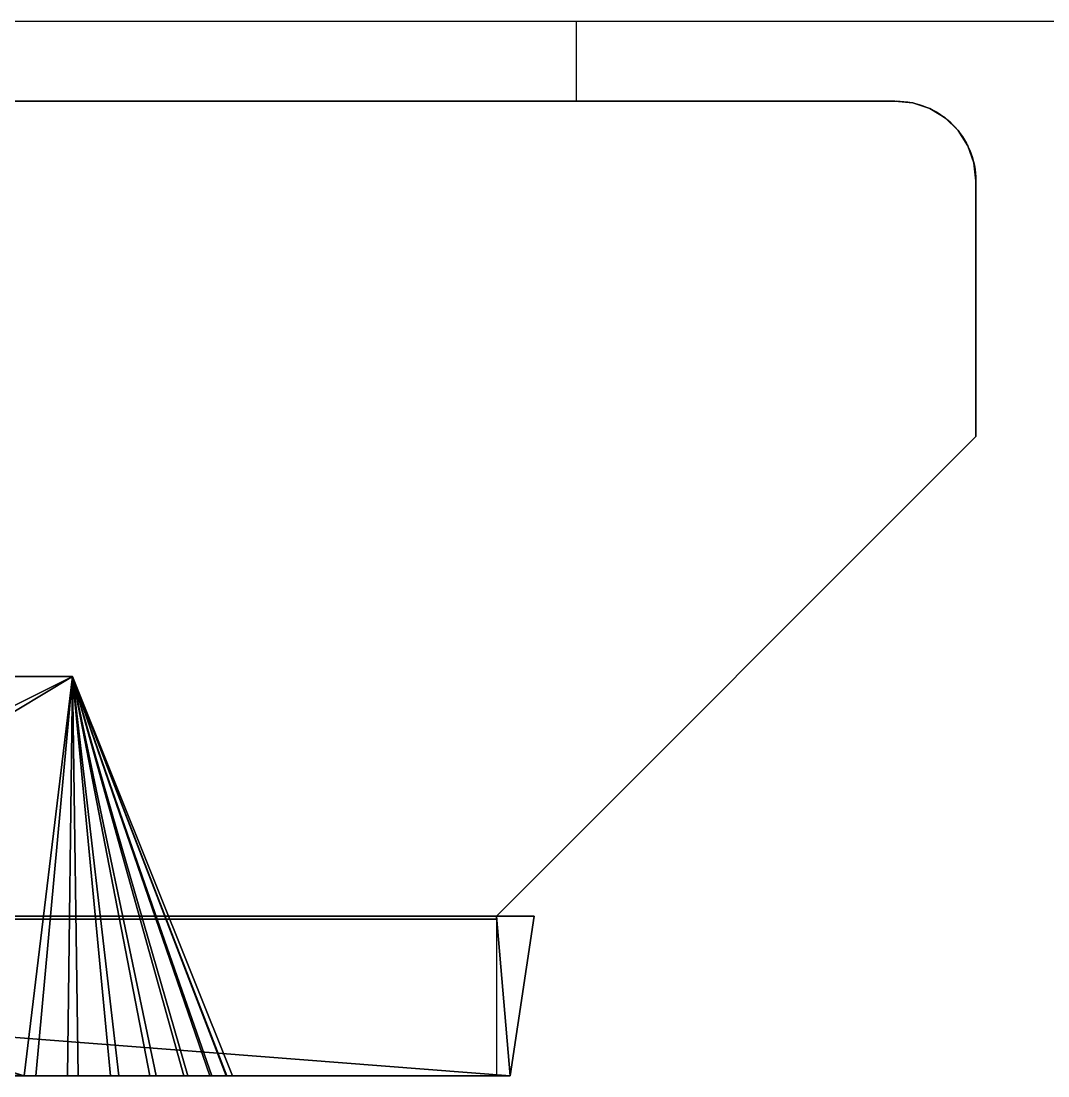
# Model space of a CAD drawing. Header units: millimetres. Extents: x 0 to 3205, y -1375 to 0.
# Drawn here: x 1918.3 to 1982.5, y -945 to -879 of the extents above; entities that cross this region are included whole.
import ezdxf

# ---------------------------------------------------------------- set-up
doc = ezdxf.new("R2010")
doc.units = ezdxf.units.MM
for name, color, linetype in [('IQ_200_2D', 1, 'Continuous'), ('IQ_200_3D', 1, 'Continuous'), ('IQ_204_2D', 7, 'Continuous'), ('IQ_204_3D', 7, 'Continuous')]:
    doc.layers.add(name, color=color, linetype=linetype)

msp = doc.modelspace()

# ---------------------------------------------------------------- linework, layer by layer
at = {"layer": 'IQ_200_2D'}
msp.add_lwpolyline([(3200, -50), (300, -50), (300, -845), (1507, -845), (1507, -879), (1993, -879), (1993, -845), (3200, -845), (3200, -50)], dxfattribs=at)
msp.add_lwpolyline([(1973, -883.999), (1973, -883.999, -0.414214), (1978, -888.999), (1978, -905), (1948, -935), (1948, -945), (1810, -945), (1810, -935), (1552, -935), (1522, -905), (1522, -889, -0.414213), (1527, -884), (1973, -883.999)], format="xyb", dxfattribs=at)
at = {"layer": 'IQ_200_3D'}
for points, invisible_edges in [([(1552, -935, 150), (1522, -905, 150), (1527, -884, 150), (1972.917, -884, 150)], 10), ([(1552, -935, 1785), (1972.917, -884, 1785), (1527, -884, 1785)], 13), ([(1972.917, -884, 150), (1948, -935, 150), (1552, -935, 150)], 13), ([(1552, -935, 1785), (1552, -935.2, 1785), (1948, -935, 1785), (1972.917, -884, 1785)], 14), ([(1972.917, -884, 150), (1978, -888.999, 150), (1978, -905, 150), (1948, -935, 150)], 9), ([(1978, -905, 1785), (1978, -888.999, 1785), (1972.917, -884, 1785), (1948, -935, 1785)], 6), ([(1974.043, -884.109, 1785), (1974.043, -884.109, 150), (1972.917, -884, 150), (1972.917, -884, 1785)], 1), ([(1972.917, -884, 150), (1974.043, -884.109, 150), (1975.116, -884.469, 150), (1978, -888.999, 150)], 12), ([(1978, -888.999, 1785), (1975.116, -884.469, 1785), (1974.043, -884.109, 1785), (1972.917, -884, 1785)], 9), ([(1975.116, -884.469, 1785), (1975.116, -884.469, 150), (1974.043, -884.109, 150), (1974.043, -884.109, 1785)], 5), ([(1976.08, -885.061, 1785), (1976.08, -885.061, 150), (1975.116, -884.469, 150), (1975.116, -884.469, 1785)], 5), ([(1975.116, -884.469, 150), (1976.08, -885.061, 150), (1976.887, -885.854, 150), (1978, -888.999, 150)], 12), ([(1978, -888.999, 1785), (1976.887, -885.854, 1785), (1976.08, -885.061, 1785), (1975.116, -884.469, 1785)], 9), ([(1976.887, -885.854, 1785), (1976.887, -885.854, 150), (1976.08, -885.061, 150), (1976.08, -885.061, 1785)], 5), ([(1977.494, -886.808, 1785), (1977.494, -886.808, 150), (1976.887, -885.854, 150), (1976.887, -885.854, 1785)], 5), ([(1976.887, -885.854, 150), (1977.494, -886.808, 150), (1977.872, -887.875, 150), (1978, -888.999, 150)], 8), ([(1977.494, -886.808, 1785), (1976.887, -885.854, 1785), (1978, -888.999, 1785), (1977.872, -887.875, 1785)], 2), ([(1977.872, -887.875, 1785), (1977.872, -887.875, 150), (1977.494, -886.808, 150), (1977.494, -886.808, 1785)], 5), ([(1978, -888.999, 150), (1977.872, -887.875, 150), (1977.872, -887.875, 1785), (1978, -888.999, 1785)], 2), ([(1978, -905, 1785), (1948, -935, 1785), (1948, -935, 1416.817), (1948, -935, 1313.071)], 8), ([(1978, -905, 150), (1978, -905, 1785), (1948, -935, 1142.99), (1948, -935, 150)], 2), ([(1948, -935, 1142.99), (1978, -905, 1785), (1948, -935, 1313.071)], 3), ([(1948, -935, 150), (1948, -935, 1142.99), (1819.98, -935, 1167.987), (1552, -935, 150)], 4), ([(1948, -935, 1785), (1552, -935.2, 1785), (1948, -935.2, 1785)], 1), ([(1622.404, -935.2, 1413.803), (1879.256, -935.2, 1413.803), (1948, -935.2, 1785), (1552, -935.2, 1785)], 11), ([(1948, -935, 1313.071), (1879.256, -935, 1413.803), (1843.911, -935, 1391.831), (1819.98, -935, 1288.074)], 5), ([(1948, -935, 1313.071), (1948, -935, 1416.817), (1889.815, -935, 1416.817), (1879.256, -935, 1413.803)], 12), ([(1948, -935.2, 1785), (1879.256, -935.2, 1413.803), (1882.568, -935.2, 1415.458)], 13), ([(1882.568, -935.2, 1415.458), (1886.128, -935.2, 1416.475), (1948, -935.2, 1785)], 14), ([(1889.815, -935.2, 1416.817), (1948, -935.2, 1785), (1886.128, -935.2, 1416.475)], 3), ([(1948, -935.2, 1416.817), (1948, -935.2, 1785), (1889.815, -935.2, 1416.817)], 2)]:
    msp.add_3dface(points, dxfattribs=dict(at, invisible_edges=invisible_edges))
for points in [[(1972.917, -884, 1785), (1972.917, -884, 150), (1527, -884, 150), (1527, -884, 1785)], [(1978, -905, 1785), (1978, -905, 150), (1978, -888.999, 150), (1978, -888.999, 1785)], [(1889.815, -935.2, 1416.817), (1889.815, -935, 1416.817), (1948, -935, 1416.817), (1948, -935.2, 1416.817)], [(1948, -935.2, 1416.817), (1948, -935, 1416.817), (1948, -935, 1785), (1948, -935.2, 1785)]]:
    msp.add_3dface(points, dxfattribs=at)
at = {"layer": 'IQ_204_2D'}
for p, q in [((1953, -884), (1953, -879)), ((1810, -935), (1948, -935))]:
    msp.add_line(p, q, dxfattribs=at)

# ---------------------------------------------------------------- meshes
at = {"layer": 'IQ_204_3D'}
mesh = msp.add_polyface(dxfattribs=at)
corners = [(1836.675, -920, 1264.403), (1921.472, -920, 1281.039), (1919.185, -945, 1290.781), (1881.934, -945, 1283.473), (1881.623, -944, 1283.004), (1873.538, -944, 1281.418), (1873.079, -945, 1281.735), (1831.496, -945, 1273.577)]
mesh.append_faces([[corners[k] for k in face] for face in [(4, 2, 3)]], dxfattribs={"vtx0": -1})
mesh.append_faces([[corners[k] for k in face] for face in [(1, 5, 0), (5, 1, 4), (2, 4, 1)]], dxfattribs={"vtx0": -1, "vtx1": -1})
mesh.append_faces([[corners[k] for k in face] for face in [(7, 0, 5)]], dxfattribs={"vtx1": -1, "vtx2": -1})
mesh.append_faces([[corners[k] for k in face] for face in [(5, 6, 7)]], dxfattribs={"vtx2": -1})
mesh = msp.add_polyface(dxfattribs=at)
corners = [(1836.675, -920, 1191.657), (1831.496, -945, 1182.484), (1918.45, -945, 1165.394), (1921.472, -920, 1174.991)]
mesh.append_faces([[corners[k] for k in face] for face in [(0, 1, 2), (2, 3, 0)]], dxfattribs={"vtx2": -1})
mesh = msp.add_polyface(dxfattribs=at)
corners = [(1836.675, -920, 1264.403), (1836.675, -920, 1191.657), (1921.472, -920, 1174.991), (1921.472, -920, 1281.039), (1908.812, -920, 1193.603), (1894.146, -920, 1189.554), (1878.993, -920, 1188.203), (1863.845, -920, 1189.591), (1849.204, -920, 1193.669), (1844.272, -920, 1207.019), (1841.786, -920, 1221.029), (1841.823, -920, 1235.256), (1844.382, -920, 1249.25), (1849.376, -920, 1262.56), (1863.979, -920, 1266.602), (1879.083, -920, 1267.97), (1894.189, -920, 1266.616), (1908.811, -920, 1262.583), (1913.785, -920, 1249.245), (1916.316, -920, 1235.226), (1916.318, -920, 1220.979), (1913.79, -920, 1206.956)]
mesh.append_faces([[corners[k] for k in face] for face in [(17, 3, 16), (5, 2, 4), (6, 2, 5), (8, 1, 7)]], dxfattribs={"vtx0": -1, "vtx1": -1})
mesh.append_faces([[corners[k] for k in face] for face in [(3, 17, 18), (3, 18, 19), (3, 19, 20, 2), (0, 11, 12), (0, 12, 13), (2, 20, 21), (1, 8, 9), (1, 9, 10), (2, 6, 7, 1)]], dxfattribs={"vtx0": -1, "vtx2": -1})
mesh.append_faces([[corners[k] for k in face] for face in [(15, 16, 3), (13, 14, 0), (21, 4, 2)]], dxfattribs={"vtx1": -1, "vtx2": -1})
mesh.append_faces([[corners[k] for k in face] for face in [(3, 0, 14, 15), (10, 11, 0, 1)]], dxfattribs={"vtx1": -1, "vtx3": -1})
mesh = msp.add_polyface(dxfattribs=at)
corners = [(1931.472, -945, 1175.987), (1921.472, -920, 1174.991), (1921.472, -920, 1174.991), (1921.472, -920, 1174.991), (1921.472, -920, 1174.991), (1921.472, -920, 1174.991), (1921.472, -920, 1174.991), (1921.472, -920, 1174.991), (1921.472, -920, 1174.991), (1918.45, -945, 1165.394), (1921.165, -945, 1165.216), (1923.844, -945, 1165.714), (1926.318, -945, 1166.858), (1928.432, -945, 1168.577), (1930.057, -945, 1170.765), (1931.092, -945, 1173.287)]
mesh.append_faces([[corners[k] for k in face] for face in [(2, 15, 0), (4, 13, 14), (3, 14, 15), (11, 12, 6), (10, 11, 7), (9, 10, 8), (13, 5, 12)]])
mesh = msp.add_polyface(dxfattribs=at)
corners = [(1919.185, -945, 1290.781), (1921.472, -920, 1281.039), (1921.472, -920, 1281.039), (1921.472, -920, 1281.039), (1921.472, -920, 1281.039), (1921.472, -920, 1281.039), (1921.472, -920, 1281.039), (1921.472, -920, 1281.039), (1921.472, -920, 1281.039), (1931.472, -945, 1279.969), (1931.136, -945, 1282.578), (1930.188, -945, 1285.033), (1928.684, -945, 1287.192), (1926.708, -945, 1288.931), (1924.375, -945, 1290.15), (1921.819, -945, 1290.779)]
mesh.append_faces([[corners[k] for k in face] for face in [(2, 15, 0), (3, 14, 15), (13, 14, 4), (11, 12, 6), (10, 11, 7), (9, 10, 8), (13, 5, 12)]])
mesh = msp.add_polyface(dxfattribs=at)
corners = [(1921.472, -920, 1174.991), (1931.472, -945, 1175.987), (1931.472, -945, 1279.969), (1921.472, -920, 1281.039)]
mesh.append_faces([[corners[k] for k in face] for face in [(0, 1, 2, 3)]])
mesh = msp.add_polyface(dxfattribs=at)
corners = [(1821.025, -945, 1282.674), (1948.863, -945, 1307.636), (1950.363, -935, 1313.533), (1948, -935, 1313.071), (1819.98, -935, 1288.074)]
mesh.append_faces([[corners[k] for k in face] for face in [(1, 4, 0)]], dxfattribs={"vtx0": -1})
mesh.append_faces([[corners[k] for k in face] for face in [(4, 1, 3)]], dxfattribs={"vtx0": -1, "vtx1": -1})
mesh.append_faces([[corners[k] for k in face] for face in [(2, 3, 1)]], dxfattribs={"vtx1": -1})
mesh = msp.add_polyface(dxfattribs=at)
corners = [(1948.863, -945, 1148.425), (1821.025, -945, 1173.386), (1819.98, -935, 1167.987), (1948, -935, 1142.99), (1950.363, -935, 1142.528)]
mesh.append_faces([[corners[k] for k in face] for face in [(0, 3, 4)]], dxfattribs={"vtx0": -1})
mesh.append_faces([[corners[k] for k in face] for face in [(3, 0, 2)]], dxfattribs={"vtx0": -1, "vtx1": -1})
mesh.append_faces([[corners[k] for k in face] for face in [(1, 2, 0)]], dxfattribs={"vtx1": -1})
mesh = msp.add_polyface(dxfattribs=at)
corners = [(1950.363, -935, 1142.528), (1948, -935, 1142.99), (1948, -935, 1313.071), (1950.363, -935, 1313.533)]
mesh.append_faces([[corners[k] for k in face] for face in [(0, 1, 2, 3)]])
mesh = msp.add_polyface(dxfattribs=at)
corners = [(1948.863, -945, 1148.425), (1950.363, -935, 1142.528), (1950.363, -935, 1313.533), (1948.863, -945, 1307.636)]
mesh.append_faces([[corners[k] for k in face] for face in [(0, 1, 2, 3)]])
mesh = msp.add_polyface(dxfattribs=at)
corners = [(1821.025, -945, 1282.674), (1816.628, -945, 1280.071), (1814.898, -945, 1275.263), (1814.898, -945, 1180.798), (1816.628, -945, 1175.99), (1821.025, -945, 1173.386), (1948.863, -945, 1148.425), (1948.863, -945, 1307.636), (1919.185, -945, 1290.781), (1921.819, -945, 1290.779), (1924.375, -945, 1290.15), (1926.708, -945, 1288.931), (1928.684, -945, 1287.192), (1930.188, -945, 1285.033), (1931.136, -945, 1282.578), (1931.472, -945, 1279.969), (1931.472, -945, 1175.987), (1931.092, -945, 1173.287), (1930.057, -945, 1170.765), (1928.432, -945, 1168.577), (1926.318, -945, 1166.858), (1923.844, -945, 1165.714), (1921.165, -945, 1165.216), (1918.45, -945, 1165.394), (1831.496, -945, 1182.484), (1829.954, -945, 1183.029), (1828.614, -945, 1183.968), (1827.575, -945, 1185.231), (1826.912, -945, 1186.727), (1826.675, -945, 1188.347), (1826.675, -945, 1223.822), (1830.969, -945, 1228.03), (1826.675, -945, 1232.239), (1826.675, -945, 1267.714), (1826.915, -945, 1269.343), (1827.584, -945, 1270.845), (1828.634, -945, 1272.111), (1829.985, -945, 1273.048), (1831.539, -945, 1273.586), (1873.079, -945, 1281.735), (1878.36, -945, 1278.081), (1881.934, -945, 1283.473)]
mesh.append_faces([[corners[k] for k in face] for face in [(10, 7, 9), (15, 7, 14), (37, 0, 36), (27, 5, 26), (24, 5, 23)]], dxfattribs={"vtx0": -1, "vtx1": -1})
mesh.append_faces([[corners[k] for k in face] for face in [(39, 41, 0, 38)]], dxfattribs={"vtx0": -1, "vtx1": -1, "vtx2": -1})
mesh.append_faces([[corners[k] for k in face] for face in [(7, 10, 11), (7, 13, 14), (6, 16, 17), (6, 17, 18), (6, 22, 23, 5), (2, 34, 35, 1)]], dxfattribs={"vtx0": -1, "vtx2": -1})
mesh.append_faces([[corners[k] for k in face] for face in [(3, 29, 30, 32)]], dxfattribs={"vtx0": -1, "vtx2": -1, "vtx3": -1})
mesh.append_faces([[corners[k] for k in face] for face in [(40, 41, 39)]], dxfattribs={"vtx1": -1})
mesh.append_faces([[corners[k] for k in face] for face in [(12, 13, 7), (11, 12, 7), (8, 9, 7), (18, 19, 6), (21, 22, 6), (20, 21, 6), (19, 20, 6), (37, 38, 0), (33, 34, 2), (25, 26, 5), (24, 25, 5), (28, 29, 3), (27, 28, 3), (4, 5, 27, 3)]], dxfattribs={"vtx1": -1, "vtx2": -1})
mesh.append_faces([[corners[k] for k in face] for face in [(41, 8, 7, 0), (6, 7, 15, 16), (35, 36, 0, 1), (32, 33, 2, 3)]], dxfattribs={"vtx1": -1, "vtx3": -1})
mesh.append_faces([[corners[k] for k in face] for face in [(30, 31, 32)]], dxfattribs={"vtx2": -1})

doc.saveas('drawing.dxf')
